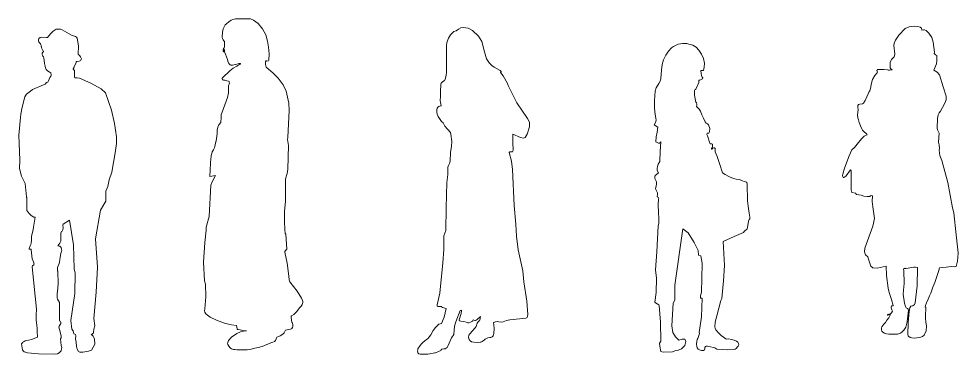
# Model space of a CAD drawing. Header units: millimetres. Extents: x -63086 to 144078, y -129912 to 13382.
# Drawn here: x -47674 to -42655, y -86544 to -84751 of the extents above; entities that cross this region are included whole.
import ezdxf

# ---------------------------------------------------------------- set-up
doc = ezdxf.new("R2010")
doc.units = ezdxf.units.MM
doc.layers.get('0').update_dxf_attribs({"lineweight": 0})
doc.layers.add('展開建具用', color=250, linetype='Continuous', lineweight=9)

# ---------------------------------------------------------------- blocks, each defined once
blk = doc.blocks.new('人物（CAD素材.com）8bfeafe9')
at = {"color": 0, "linetype": 'ByBlock', "lineweight": -2}
blk.add_lwpolyline([(-6.2, 1734.7), (-12, 1732.5), (-21.6, 1725), (-35.9, 1710.7), (-53, 1691.7), (-57.8, 1690.1), (-83.6, 1692.2), (-92.1, 1690.6), (-98.3, 1684.8), (-100.6, 1677.3), (-100.2, 1673.1), (-98.4, 1668.1), (-94.8, 1662.4), (-90, 1656.5), (-87.6, 1651.7), (-86.3, 1647.2), (-84.1, 1635.9), (-81.6, 1629.1), (-75.3, 1617.6), (-74.4, 1615.2), (-74.8, 1614), (-78.6, 1611.3), (-79.9, 1609.7), (-81.1, 1607.5), (-81.6, 1604.8), (-81.3, 1601), (-79.8, 1594.6), (-77.9, 1590.3), (-76.7, 1588.8), (-74.3, 1586.9), (-73.3, 1585.2), (-72.2, 1581.3), (-68.3, 1551.4), (-65.5, 1538.3), (-62.6, 1528.4), (-59.3, 1520.2), (-56.6, 1516), (-54.6, 1514.1), (-41.7, 1506.1), (-34.9, 1504), (-33.6, 1488.9), (-35, 1483.8), (-39.7, 1476.8), (-44, 1468.1), (-48.5, 1456.5), (-51.8, 1453), (-57.5, 1449.6), (-65.1, 1442.1), (-69.4, 1439.4), (-74.3, 1438.5), (-132.6, 1412.1), (-142.9, 1404.8), (-165.5, 1387.3), (-169.4, 1382.8), (-173.9, 1374.4), (-188.3, 1319.4), (-195.1, 1281.9), (-196.8, 1262.9), (-206.2, 1168.4), (-201, 1034.7), (-203.1, 991.1), (-192.1, 949.2), (-172.5, 910.9), (-165.8, 839.8), (-165.2, 837.1), (-163.7, 835.3), (-162.7, 833), (-163.1, 806.1), (-164, 773.1), (-162.7, 766.9), (-158.4, 758.7), (-149.7, 748.8), (-139.5, 740), (-125.7, 730.7), (-123.8, 730.3), (-122.4, 730.4), (-118.7, 731.4), (-127.6, 677.4), (-128.5, 665.4), (-137.6, 628), (-138.3, 618.4), (-137.8, 608.2), (-139.4, 591), (-142.2, 584.9), (-145.6, 576.8), (-150.4, 562.4), (-150.5, 561.3), (-150, 560.3), (-149.1, 559.8), (-140, 560), (-139.4, 556.9), (-133.8, 507.8), (-127.8, 492.3), (-124.1, 480.2), (-125, 476.7), (-132.2, 471.4), (-134.1, 464.4), (-112.3, 239.1), (-114.2, 206.9), (-113.4, 181.3), (-107.5, 137.9), (-107.5, 119.7), (-105.8, 91.2), (-106.7, 89.2), (-112, 87.4), (-123.9, 82.1), (-139, 77), (-154.6, 73.6), (-171.5, 69.4), (-177.5, 67), (-182.3, 63.9), (-185.4, 60.8), (-190.9, 54.5), (-185.7, 22.3), (-183.1, 16.2), (-176.7, 11.6), (-169.7, 9.4), (-164.3, 7.5), (-160, 5.7), (-101.3, -0.1), (-16.2, -1.7), (0, 0), (10.3, 5.4), (19.9, 16.7), (21.2, 27.8), (23.3, 34.5), (19.8, 44.3), (17.2, 80.1), (19.4, 85.3), (19.5, 94.3), (14.8, 118.7), (8.2, 143.6), (8.8, 148.1), (12.5, 154.3), (18.1, 163.3), (18.6, 166.9), (18, 170.2), (16.3, 172.7), (13.9, 174.9), (11.9, 180.9), (11.3, 196.8), (12, 206.2), (10.9, 274.4), (0.5, 292.6), (-1.1, 300), (-1.7, 322.3), (2.8, 350.2), (3.5, 379.6), (1.9, 437), (2, 441.4), (0, 444.3), (1.1, 462), (3.8, 470.7), (9.6, 483.7), (10.6, 492.4), (13.2, 503.1), (15, 517.4), (18.3, 536.9), (22.6, 548.3), (23.1, 552.4), (22.2, 559.9), (19.5, 569.2), (17.3, 572.3), (15.7, 573.7), (12.3, 575.4), (8.9, 576.3), (2.4, 577), (13.7, 591.9), (17.9, 602.9), (19.3, 620.5), (18.9, 645.8), (22.2, 653.3), (25.9, 655.7), (29.5, 662.8), (30.6, 674.4), (30, 687.8), (31.8, 692.4), (64.4, 715.4), (85.7, 582.7), (89.4, 454.6), (94.9, 431.8), (93.7, 323.1), (71.2, 178.5), (77.2, 132), (83.5, 123.6), (88.6, 106.8), (97, 103.6), (98.2, 96.8), (96.1, 81.3), (99.8, 62.9), (102.3, 39.9), (105.4, 24.9), (113, 13.5), (120.3, 10.1), (136.7, 9.8), (166.8, 14.7), (182.7, 20.6), (200, 51.1), (197.9, 79.3), (195.5, 88), (191.4, 94.1), (185.5, 99.7), (181, 101.4), (180.5, 102.7), (182.1, 104.3), (190.3, 108.2), (192.4, 110.6), (192.5, 114.9), (195.5, 132.2), (200.9, 149.8), (195.5, 189.9), (206.9, 329.3), (213.8, 462.8), (204, 614.3), (230.4, 768), (258.9, 816.3), (259.6, 869.4), (269.4, 894.7), (276.4, 929.6), (291.1, 971.6), (307.9, 1073.8), (315.1, 1123.5), (316.4, 1160.4), (305.6, 1231.6), (289.7, 1301.9), (257.7, 1394.9), (234.8, 1416.7), (179.1, 1446.4), (118.1, 1473.2), (105.4, 1475.9), (98.8, 1474.8), (94.1, 1474.9), (92, 1478.2), (92.2, 1509.2), (90.9, 1514.3), (88.1, 1518.6), (84.1, 1522.1), (84.2, 1523.5), (90.3, 1532.4), (90.5, 1534.1), (101, 1558.1), (101.2, 1560.7), (102.6, 1562.6), (105.2, 1563.4), (116.7, 1565.1), (121.3, 1566.8), (124.4, 1568.8), (126.9, 1571.6), (127.9, 1574), (128.3, 1576.6), (127.5, 1580.6), (124.2, 1587.4), (119.9, 1593.1), (115.2, 1597.4), (111.8, 1600.4), (113.5, 1646.5), (105.9, 1687.5), (102.2, 1692.5), (96.5, 1696.2), (76.3, 1703.6), (63.3, 1709.9), (25.8, 1732.3), (15.9, 1735.3), (5.3, 1736)], close=True, dxfattribs=at)
blk = doc.blocks.new('人物（CAD素材.com）f292f0f7')
at = {"color": 0, "linetype": 'ByBlock', "lineweight": -2}
blk.add_lwpolyline([(-185.4, 1731.7), (-199.7, 1729.4), (-207.9, 1726.1), (-220.4, 1717.2), (-233.8, 1705.2), (-240.4, 1699.8), (-244.9, 1693.9), (-251.1, 1679.7), (-255.9, 1661), (-256.6, 1634.8), (-255.4, 1627), (-252.3, 1620), (-248.3, 1615.1), (-243.9, 1611.6), (-243.9, 1609.7), (-244.8, 1606.1), (-244.1, 1591.3), (-244.3, 1583), (-245.5, 1577.4), (-246.6, 1575.7), (-248.9, 1574.9), (-250.3, 1572.5), (-251.5, 1567), (-251.7, 1563.3), (-250.8, 1559.4), (-249.8, 1557.4), (-249.1, 1556.8), (-248.3, 1556.7), (-247.4, 1557.3), (-247.2, 1558.3), (-247.8, 1564.8), (-247.3, 1568.1), (-246.6, 1569.6), (-246.1, 1569.9), (-245.7, 1569.5), (-245, 1564.6), (-243.9, 1556.9), (-239.6, 1542.9), (-228.6, 1515.6), (-226.7, 1506.8), (-220.5, 1493.2), (-216.3, 1488.2), (-213.3, 1486.2), (-209.7, 1485.3), (-201.8, 1485.3), (-194, 1486.2), (-170.6, 1491.4), (-167.9, 1492.2), (-166.2, 1493.1), (-164.3, 1494.6), (-163.2, 1494.6), (-161.4, 1494), (-159.8, 1492.8), (-159.1, 1491.7), (-159, 1490.7), (-159.3, 1490.1), (-166.8, 1486.3), (-172.4, 1483.7), (-179.3, 1479.9), (-198.1, 1468.2), (-216.1, 1454.7), (-255, 1416.8), (-256.5, 1414.5), (-257, 1411.2), (-255.7, 1408.5), (-253, 1406.3), (-249.4, 1405), (-243.3, 1404.5), (-231.1, 1401.6), (-222.6, 1398.8), (-219.7, 1397.2), (-218.7, 1395.8), (-219.2, 1392.7), (-218.2, 1389.1), (-222.4, 1373.9), (-223.1, 1337), (-227.8, 1312.2), (-250.4, 1252.5), (-261.8, 1218.7), (-263.1, 1206.9), (-264.6, 1178.7), (-274.2, 1166.4), (-280.8, 1153.7), (-283.7, 1136.6), (-284.2, 1118.2), (-288.9, 1079.6), (-289.3, 1077.5), (-290.1, 1076.8), (-291.3, 1076.5), (-291.5, 1076.2), (-295.2, 1050.8), (-297.8, 1042.3), (-304, 1031.8), (-309.5, 1021.3), (-312.7, 1012), (-315.2, 1001.9), (-314.8, 992.4), (-317.5, 986.3), (-320.1, 961.2), (-323.4, 890.1), (-292.4, 894.4), (-309.1, 865.6), (-317, 843.3), (-325.5, 676.5), (-341.7, 619), (-343.2, 602.9), (-349.7, 537.2), (-356.4, 431.8), (-350.4, 331.7), (-346.2, 313.9), (-344.4, 246), (-350, 182.3), (-351.6, 171.6), (-350.2, 164.5), (-344.5, 156.4), (-335.6, 148.6), (-320.7, 138.5), (-287.7, 122.9), (-244.5, 106.7), (-223.2, 100), (-207.8, 96.7), (-179.6, 94), (-178, 85.1), (-177.5, 76.4), (-177.3, 74.4), (-176.5, 73.1), (-174.7, 72.5), (-170.5, 72.3), (-161.2, 70.7), (-147.2, 67.4), (-126, 64.4), (-142.9, 63.6), (-159.4, 59.3), (-177.8, 51.1), (-207.8, 31.9), (-222.8, 12.6), (-227.6, -2.1), (-227.4, -5.6), (-226.7, -7.9), (-221.2, -17.1), (-214.8, -25.5), (-211.9, -27.9), (-206.6, -30.6), (-196.6, -33.8), (-189, -35.1), (-177.9, -36), (-122.5, -36.7), (-109.7, -34.8), (-95.1, -31.3), (-92.1, -29.7), (-56.1, -22.3), (-51.2, -20.8), (-44, -18.2), (-29.9, -13.8), (0, 0), (3.7, 1.1), (14.4, 3.8), (22, 7.2), (28.4, 13.2), (32.2, 21.9), (33.5, 27.8), (35.6, 31.7), (40, 32.4), (53.6, 37.9), (68, 47.4), (73.7, 54.7), (80.9, 68.5), (108.2, 74), (115.7, 77.9), (119.7, 82.4), (121.2, 86.5), (120.1, 98.2), (117.4, 110.4), (116.2, 112), (114.3, 120.6), (111.8, 140.5), (111.9, 141.9), (112.4, 142.9), (114.2, 144.6), (126.5, 152.2), (140.5, 166.1), (158.6, 189), (163.4, 195.2), (170.4, 204.5), (170.5, 206.2), (172.3, 211.9), (173.6, 216.8), (173.7, 221.5), (172.3, 227.6), (167.1, 240.2), (143, 277.1), (104.9, 326.5), (102.4, 332.2), (101.4, 337.5), (99.8, 356.6), (90.8, 427.1), (78.6, 485.2), (78.2, 489.9), (81.1, 494), (88.3, 501.6), (84, 581.8), (80.6, 584.9), (78.2, 605.8), (76.3, 649.7), (76.4, 702.1), (81, 758.8), (82.4, 795.8), (80.8, 866.6), (82.2, 877.6), (91.3, 906.7), (93.5, 928.9), (97.3, 1055.3), (92, 1087), (93.8, 1098.2), (100.7, 1242.8), (99.9, 1282.4), (85.6, 1346.5), (69.8, 1379.3), (41.8, 1414.6), (13.4, 1443.3), (-22.6, 1473.9), (-25, 1488.3), (-24.7, 1501.2), (-22.8, 1510.1), (-17.6, 1506.6), (-9.9, 1508.3), (-7.2, 1512), (-6.2, 1545.6), (-9.6, 1580.5), (-14.1, 1613.2), (-23, 1647.4), (-41, 1679.3), (-65.1, 1708.1), (-88.6, 1725.5), (-106.1, 1732.1), (-126.8, 1732.7), (-144.1, 1732.2)], close=True, dxfattribs=at)
blk = doc.blocks.new('人物（CAD素材.com）45c1d28d')
at = {"color": 0, "linetype": 'ByBlock', "lineweight": -2}
blk.add_lwpolyline([(34.6, 1662.8), (22.8, 1659.2), (4.7, 1641), (-6.3, 1624.1), (-14.5, 1599.8), (-16.8, 1582), (-16.5, 1439.8), (-18.3, 1426.3), (-22.2, 1410.7), (-25.5, 1399.2), (-26.9, 1396.5), (-27.3, 1396.1), (-29.2, 1395.8), (-30.6, 1395.3), (-38.2, 1389.8), (-45.1, 1383), (-47.1, 1378.9), (-47.9, 1375.2), (-48.3, 1340), (-49.2, 1312.5), (-50.1, 1291.5), (-49.3, 1280.4), (-47.6, 1271.4), (-45.3, 1264.7), (-45.4, 1263.4), (-46.5, 1262.5), (-58, 1259.3), (-63.9, 1255.3), (-67.6, 1249.3), (-69.4, 1241.2), (-69.6, 1227.5), (-67.4, 1217.9), (-60.8, 1204.3), (-51.3, 1189.3), (-43, 1179.1), (-35.6, 1170.6), (-26.3, 1154.1), (3.9, 1119.1), (5.8, 1110.9), (11, 1072.1), (9.4, 1046.4), (4.5, 1013.2), (1.7, 965.9), (-0.5, 954.4), (-2.6, 950.6), (-6.9, 942.9), (-9.5, 933.9), (-10.5, 920), (-10.3, 894.8), (-15.7, 852.6), (-19.6, 717.3), (-20.9, 596.1), (-30.9, 568.1), (-31.3, 495.1), (-36.8, 422.3), (-53.2, 261.7), (-67.6, 199.1), (-67.7, 193.1), (-66.8, 190.9), (-63.7, 190), (-48, 190.3), (-45.1, 189.5), (-43, 187.2), (-37.6, 184.6), (-18, 178.4), (-29.5, 132), (-44.2, 98.1), (-57.7, 95), (-75.7, 76.9), (-88.7, 62.1), (-101.6, 38.1), (-112.6, 22.7), (-115.9, 19.6), (-124.2, 14.2), (-132.9, 6.5), (-143.2, -2.2), (-152.5, -12.4), (-162.1, -24), (-167.5, -31.4), (-169.7, -35.7), (-170.9, -42), (-171.3, -48.1), (-170.9, -54.2), (-169.7, -58.7), (-167.5, -61.5), (-164.8, -63.3), (-158.2, -64.6), (-135.9, -65.1), (-116.5, -64.3), (-106, -63.1), (-100.9, -62), (-89, -58.8), (-79.7, -58.1), (-75.6, -57.3), (-59.5, -51), (-47.6, -44.7), (-45.3, -42.6), (-43.5, -40.1), (-41.9, -38.8), (-40.1, -38.1), (-30.8, -37.2), (-24.9, -36), (-18.3, -33.1), (-14.4, -29.8), (-10.5, -22.8), (10.5, 22.8), (22.9, 40.8), (25.9, 84.4), (33.3, 108.6), (55.8, 167.8), (62.7, 170), (63.7, 168.1), (60.6, 152.5), (50.4, 119), (50.1, 117.7), (50.2, 116.4), (50.6, 115.5), (51.5, 114.5), (53.2, 113.3), (59.1, 111.4), (75.4, 108.8), (87.8, 105.9), (93.4, 103.6), (97.4, 102.7), (101.5, 103.2), (111.4, 106.9), (121.2, 111.5), (122.9, 113.3), (125.5, 117.7), (125.9, 117.8), (134.4, 115.7), (137.3, 115.6), (140.8, 116.1), (147.4, 119.8), (163.9, 135.7), (160.3, 117.3), (158.8, 113.8), (157.4, 112.9), (154.9, 112.1), (150.2, 106.5), (147.1, 101.2), (140.6, 83.1), (135.9, 76), (107.3, 43.6), (102.9, 35.8), (101.2, 25.7), (103.5, 14.3), (108.7, 6.3), (116.8, 1.3), (128.1, -1.3), (147.4, -2.5), (162.6, -1.5), (166.9, -0.3), (173.1, 2.6), (178.5, 6.5), (185.3, 12.2), (190.4, 15.8), (202.9, 21.6), (214.5, 24.7), (220, 25), (226.3, 27.3), (231.9, 32.2), (234.8, 36.9), (236.1, 46.4), (237.3, 70.8), (236.1, 91.4), (233.7, 102.7), (235, 103.9), (238.8, 105.5), (245.6, 107.4), (253.2, 108.8), (261.7, 108.2), (275.5, 106.2), (285.7, 108.3), (303.6, 115.5), (321.2, 119.2), (407.4, 128.3), (413.8, 131.5), (416.5, 138.9), (417.1, 147), (411.8, 217.6), (396.9, 321.7), (390.5, 379.7), (366.1, 493.1), (356.9, 564.8), (354.1, 629), (343.8, 730.3), (335.8, 921.9), (330.4, 966.4), (318.2, 1012.8), (321.4, 1015.6), (334.9, 1016.9), (337.6, 1019.9), (338.5, 1026.4), (336.8, 1065.3), (338, 1111.2), (377.6, 1093.2), (394.8, 1090), (403.4, 1093.6), (414.2, 1109.9), (426.6, 1149.9), (427.1, 1161.8), (425.6, 1174.8), (416, 1193.6), (358.4, 1277.7), (311.7, 1370.5), (309, 1381.6), (286.4, 1422.3), (271.9, 1439.9), (274.2, 1443.8), (274.6, 1445.8), (268.9, 1450.7), (237.9, 1468.7), (224.9, 1478.2), (213.1, 1489.8), (196.9, 1513.1), (185.1, 1551.4), (171.9, 1605.6), (154, 1634.2), (121.5, 1665.5), (98.7, 1677.8), (73.5, 1681.5), (59.7, 1678.9), (46.9, 1671)], close=True, dxfattribs=at)
blk = doc.blocks.new('人物（CAD素材.com）9e7a98ec')
at = {"color": 0, "linetype": 'ByBlock', "lineweight": -2}
blk.add_lwpolyline([(88.3, 1644.2), (77, 1647.3), (55.5, 1649), (30.4, 1644), (6, 1632.8), (-5.8, 1624.6), (-21.3, 1606.7), (-35.9, 1585), (-47.3, 1561.3), (-54.7, 1535.7), (-58.8, 1505.6), (-61.7, 1461.3), (-63.8, 1451.9), (-65.3, 1446.4), (-72.4, 1434.5), (-86.3, 1411.4), (-91.8, 1393.1), (-95.9, 1343.9), (-96.1, 1302.2), (-92.9, 1269.1), (-88.2, 1249.6), (-87.7, 1238.7), (-91.4, 1225.5), (-97.3, 1214), (-77.9, 1200.6), (-82.6, 1174.4), (-86.8, 1149.3), (-88.8, 1122.4), (-82.5, 1118.6), (-78.5, 1117), (-74.2, 1116.2), (-70, 1116.1), (-68.1, 1116.6), (-66.2, 1117.9), (-63.3, 1121.6), (-62.9, 1122), (-62.3, 1122), (-61.9, 1121.7), (-61.9, 1121.2), (-66.3, 1072.9), (-67.1, 1017.2), (-75.8, 1003), (-80.8, 990.8), (-82.4, 979.3), (-81, 970), (-74.5, 957.5), (-86.2, 948.3), (-91.8, 942.1), (-94.8, 934.6), (-94, 926.7), (-88.3, 916.1), (-86, 909.6), (-85.6, 899), (-87, 885.5), (-89.8, 872.6), (-89.5, 867.9), (-87.9, 864.1), (-82, 854.2), (-80.4, 850.2), (-79.7, 845.4), (-80.2, 840.4), (-82, 830.9), (-81.4, 828.6), (-78.9, 826.5), (-75.4, 825.5), (-73.3, 820.7), (-74.4, 818.4), (-77.1, 784.3), (-75.3, 747.4), (-72.8, 711.5), (-73.6, 686.8), (-76.3, 674.5), (-83, 534.8), (-91.3, 439.4), (-85.3, 394.3), (-87.4, 316.8), (-93.8, 265.6), (-90.3, 262.3), (-81.6, 256.8), (-73.5, 252.2), (-71.5, 247.7), (-63.1, 158.5), (-62.3, 57.9), (-69.3, 47), (-68, 30.4), (-61.4, 3), (-50.4, -1.2), (0, 0), (11.9, 6.2), (26.4, 7.2), (48.5, 16.3), (65.5, 33.4), (71.4, 55.5), (65.9, 67.8), (51.2, 67.8), (33.4, 63.3), (16.6, 80.3), (1.8, 103.3), (-2.8, 139.4), (4.4, 261.1), (13.3, 276.2), (12.8, 356.1), (54.6, 658.2), (83, 635.6), (116.1, 584.4), (136.5, 541.1), (138.9, 517.5), (151.6, 513.5), (158.9, 474), (157.7, 392.7), (154.8, 321.6), (149.9, 298.7), (149.6, 286.3), (158.9, 286.8), (156, 187.6), (142.9, 103.7), (143.6, 98.9), (135.2, 71), (132.6, 66.2), (129.9, 56.2), (128.2, 43.7), (129, 37.6), (130.7, 30.7), (132.8, 21.1), (137.3, 15.3), (144.4, 10.7), (154.9, 8), (165.3, 8.3), (170.9, 11.1), (172.5, 15.2), (173.6, 23), (176.7, 28.2), (180.8, 30.5), (187.2, 30.3), (218.7, 23.1), (226.1, 21.2), (231.7, 17.7), (237.8, 14.1), (293.4, 11.7), (334.6, 14.6), (339.5, 18.6), (347.8, 27.2), (350.9, 30.9), (353.9, 38.3), (353, 45.2), (348.9, 51.9), (342.1, 57.5), (330.5, 62.8), (315.9, 66.8), (299.5, 70.2), (290.2, 67.9), (285.2, 69.3), (260, 87.8), (243.4, 103.2), (232.1, 118.3), (227.5, 127.6), (226.2, 133.4), (227.4, 159.6), (256, 267.6), (257.5, 268.7), (258.6, 274), (263.5, 284.8), (272.4, 379.2), (278.4, 461.8), (271.4, 590.8), (329.8, 617), (379.3, 637.6), (383.2, 643.3), (398.9, 657.1), (401.1, 665.3), (406.3, 698.5), (410, 708.1), (413.1, 712), (413.9, 719.2), (412.4, 730.4), (409.4, 741.4), (405, 778.5), (401.3, 806.9), (398.5, 897.2), (396.9, 904.5), (395.3, 907.6), (390.8, 908.9), (382.3, 910.5), (373.5, 914.5), (362.1, 920.4), (356.4, 921.6), (340.8, 922.8), (326.6, 926.6), (305.3, 935.6), (281, 948.6), (268.2, 956.7), (251.9, 1006.5), (238.8, 1044.7), (227.7, 1068.5), (227.6, 1072.9), (228.6, 1077.8), (228.9, 1082.9), (227.9, 1086.9), (224.8, 1089.7), (220.2, 1090), (214.5, 1087.1), (210.2, 1083.7), (209.1, 1083.1), (208.4, 1084.3), (208.9, 1087.3), (213.6, 1094), (214.7, 1100.3), (214.3, 1106.8), (213.1, 1110), (210.7, 1112), (203.6, 1112.1), (201.9, 1112.7), (200, 1115.5), (187.5, 1154.1), (183.6, 1162.1), (184.6, 1168.3), (194.2, 1169.4), (198.2, 1176.4), (199.1, 1194.5), (192.2, 1214.3), (186.3, 1219.6), (180.6, 1221.5), (175.6, 1229.3), (165.3, 1249), (157, 1266.9), (149.3, 1287), (142.9, 1296.9), (129.2, 1312), (130.5, 1318.7), (130.8, 1323.1), (127.8, 1330.4), (125.4, 1334.6), (120.5, 1352.3), (117.8, 1371.2), (118.6, 1396.1), (119.1, 1400.4), (119.7, 1401.4), (122.7, 1402.2), (124.2, 1403.3), (140.2, 1439.1), (140.2, 1451.9), (147.1, 1452.3), (160.1, 1459.9), (161.7, 1464.1), (159.5, 1469.1), (155, 1476.8), (152.6, 1487.2), (151.7, 1504.7), (163.6, 1503.1), (165.1, 1504.5), (167.6, 1512.4), (169.7, 1521.8), (171.1, 1542.3), (166.4, 1568.3), (155.5, 1592), (140.9, 1612.5), (126.3, 1628.6), (109.4, 1639.8)], close=True, dxfattribs=at)
blk = doc.blocks.new('人物（CAD素材.com）abbb8fe5')
at = {"color": 0, "linetype": 'ByBlock', "lineweight": -2}
blk.add_lwpolyline([(114.4, 1620.9), (112.4, 1628.8), (105.9, 1634.7), (93.2, 1639.2), (75.3, 1641), (46.1, 1637.2), (25.8, 1627.4), (-8.7, 1591.6), (-26.7, 1565.7), (-34, 1549.3), (-34.9, 1537), (-30.2, 1489.8), (-31.1, 1482.4), (-34.1, 1476.4), (-41.1, 1469.2), (-47.3, 1462.9), (-51.6, 1455.7), (-54.1, 1446.6), (-55.5, 1425.4), (-54.2, 1418.2), (-50.7, 1411.8), (-44.7, 1406.7), (-58.6, 1404.7), (-66.1, 1404.5), (-68.5, 1406.6), (-89.1, 1408.8), (-104, 1409.2), (-119.5, 1408.7), (-122.6, 1408.2), (-125, 1405.8), (-125.3, 1402.7), (-122.8, 1394.2), (-124.5, 1391.1), (-136.7, 1377.2), (-148.9, 1354.6), (-156.7, 1328.8), (-158.9, 1315.9), (-160.9, 1299.7), (-163, 1294.5), (-168.3, 1287.3), (-173, 1278), (-179.6, 1262), (-189.1, 1242.3), (-197.3, 1228.2), (-202.8, 1224.9), (-216.6, 1223.9), (-224.3, 1221.8), (-227.6, 1216.9), (-228, 1205.6), (-225.9, 1194.6), (-227.2, 1179.6), (-228.9, 1166.3), (-227.7, 1149.9), (-224.2, 1139.8), (-220.6, 1124.9), (-213.7, 1107.5), (-206.1, 1092.2), (-202.1, 1083.7), (-196.4, 1077.8), (-181.1, 1064.7), (-177.9, 1059), (-186.8, 1056.8), (-194.5, 1052.5), (-207.9, 1039), (-231.2, 1009.4), (-246.1, 992.3), (-258.9, 979.3), (-273.2, 946.6), (-298.6, 880.9), (-308, 849.7), (-308.9, 841.8), (-308, 835.6), (-305.5, 832.3), (-302.2, 831.3), (-298.2, 832.7), (-290.2, 840.5), (-266.1, 872.9), (-264, 866.8), (-262.8, 766.1), (-258.9, 750.8), (-241, 747.7), (-234.4, 740.3), (-209.5, 737.8), (-194.8, 732.5), (-178.2, 730.6), (-162.7, 730.8), (-160.4, 733.3), (-155.8, 734.9), (-149.4, 734.2), (-151.9, 703.1), (-147.1, 674.1), (-138, 611.8), (-147.8, 571.3), (-189.6, 454.4), (-191.9, 434.5), (-186.8, 418.4), (-174.7, 406.7), (-170.8, 394.4), (-158.7, 357.5), (-147.1, 348.5), (-124.3, 347), (-75.9, 357.1), (-74, 307.8), (-64.9, 240.1), (-59.7, 217.1), (-47.8, 179.6), (-38.7, 146.6), (-39, 145.8), (-45.2, 144.9), (-48, 143.7), (-49.1, 141.1), (-49.2, 134.6), (-48.3, 129.5), (-46.3, 124.3), (-42.7, 117.2), (-48.3, 107.7), (-50.6, 104.5), (-52.8, 103), (-61.7, 101.9), (-66.9, 100), (-69.2, 97.9), (-68.9, 96.4), (-66.8, 96.1), (-60.5, 98.2), (-56, 99.1), (-54.6, 98.6), (-54.1, 97.7), (-54.6, 96.1), (-62.7, 81.7), (-72.8, 68.3), (-80.4, 57.4), (-88.2, 47), (-98.7, 33.1), (-101.2, 27), (-100.8, 17.3), (-98.6, 10.2), (-94.8, 4.9), (-85.5, -0.4), (-73.9, -4.4), (-61.5, -5.9), (-15.4, -5), (0, 0), (9.7, 6.1), (18.6, 16.2), (28.5, 31.5), (35.9, 60.6), (43, 122.6), (41, 128), (37.2, 132.2), (34.4, 133.8), (31, 135), (27, 142.5), (21.4, 159.8), (14.3, 207.5), (15.9, 228.5), (19.8, 264.4), (18, 335.2), (17.1, 342.2), (18.3, 344.7), (21.2, 346), (23.3, 346.3), (25.4, 345.5), (29.9, 345.1), (61.5, 351.4), (72, 352.6), (79.7, 352.4), (91.4, 350.6), (90.2, 252.7), (78.5, 162), (75.3, 152.1), (66.8, 146), (56.2, 143.4), (50.5, 134.4), (46, 114.6), (43.8, 76.7), (40.5, 54.6), (39.3, -7.3), (41, -14.6), (44.3, -18.8), (51.5, -22.7), (61.6, -25.9), (72.7, -26.7), (87.3, -25.7), (103.9, -23), (118.6, -17.9), (126.8, -10.8), (138, 11.9), (139.8, 37.3), (136.3, 60.7), (133.3, 77.2), (134.4, 89.9), (134.8, 136.4), (134.1, 138), (132.8, 138.7), (132.3, 140.5), (134, 146.7), (139.7, 162), (148.9, 181.7), (155.3, 198.6), (161.6, 213.3), (173.7, 246.2), (184.5, 270.9), (204.2, 330), (208.5, 347.9), (243.9, 351.5), (258.6, 354.3), (273.8, 355), (286.8, 354.8), (298.1, 356.2), (304.9, 384.1), (308.7, 427.9), (307.6, 429.7), (297.1, 525.8), (285.2, 643), (278.7, 668.8), (253, 804.1), (221.8, 922.2), (211.2, 948.8), (206.6, 977.9), (208.3, 986), (206.8, 1006.6), (202.8, 1019.6), (207.3, 1068.7), (197.9, 1086.6), (196.5, 1095.7), (197.3, 1146.7), (201.8, 1166.9), (206.8, 1177.3), (213.9, 1185.8), (225.1, 1205.2), (237.9, 1228.4), (245, 1246), (244.3, 1266.5), (228.1, 1315.9), (208.9, 1380.2), (196.9, 1394.1), (177.8, 1405.4), (192.1, 1439), (195.3, 1456.5), (193.7, 1483.9), (187, 1486.3), (180.3, 1493.4), (182.4, 1500.6), (175.5, 1553.9), (167, 1579.4), (151.7, 1602.2), (137.1, 1617.2), (128.3, 1621.5), (122.9, 1621.1), (114.9, 1619.7)], close=True, dxfattribs=at)

msp = doc.modelspace()

# ---------------------------------------------------------------- block references
at = {"layer": '展開建具用', "ltscale": 10}
for name, p in [('人物（CAD素材.com）f292f0f7', (-46330.5197, -86483.7008)), ('人物（CAD素材.com）8bfeafe9', (-47467.8834, -86541.8536)), ('人物（CAD素材.com）45c1d28d', (-45371.6917, -86478.3668)), ('人物（CAD素材.com）abbb8fe5', (-42963.363, -86430.6859)), ('人物（CAD素材.com）9e7a98ec', (-44181.4275, -86531.233))]:
    msp.add_blockref(name, p, dxfattribs=at)

doc.saveas('drawing.dxf')
